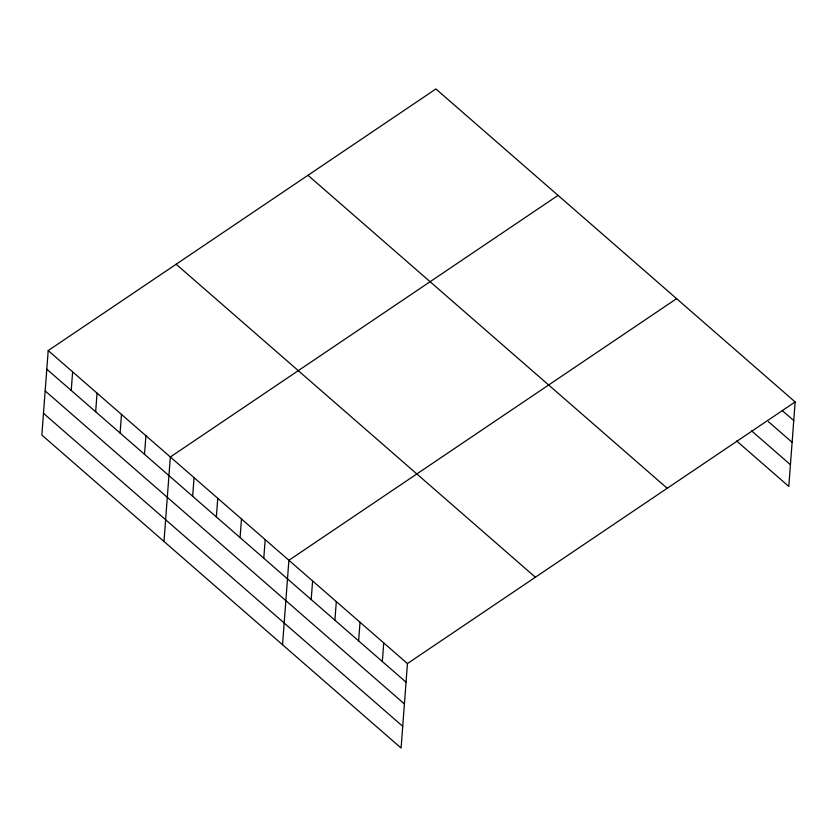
<?xml version="1.0" encoding="UTF-8"?>
<svg xmlns="http://www.w3.org/2000/svg" width="837" height="837" viewBox="0 0 837 837"><rect width="100%" height="100%" fill="white"/><g stroke="black" fill="none" stroke-linecap="round" stroke-linejoin="round"><path stroke-width="1.26" d="M48.201 350.577L41.85 435.052L401.09 748.037L407.441 663.563L795.15 401.948L435.91 88.963L48.201 350.577L407.441 663.563M71.229 390.471L72.631 371.858M95.659 411.762L97.061 393.139M120.089 433.043L121.491 414.42M144.519 454.324L145.91 435.711M163.989 541.466L170.34 456.992L558.049 195.377M192.656 496.268L194.048 477.645M216.364 516.921L217.766 498.308M240.073 537.584L241.474 518.961M263.781 558.237L265.183 539.624M282.54 644.752L288.891 560.277L676.599 298.663M311.197 599.554L312.599 580.93M334.915 620.207L336.307 601.594M358.623 640.87L360.025 622.247M382.331 661.523L383.733 642.91M795.15 401.948L788.799 486.423L736.633 440.984M782.365 410.653L793.748 420.561M768.408 421.639L792.116 442.302M751.553 430.814L790.431 464.692M307.964 175.289L667.204 488.285M176.147 264.241L535.387 577.227M46.799 369.19L406.039 682.176M45.167 390.921L404.407 703.917M43.482 413.321L402.723 726.307"/></g></svg>
